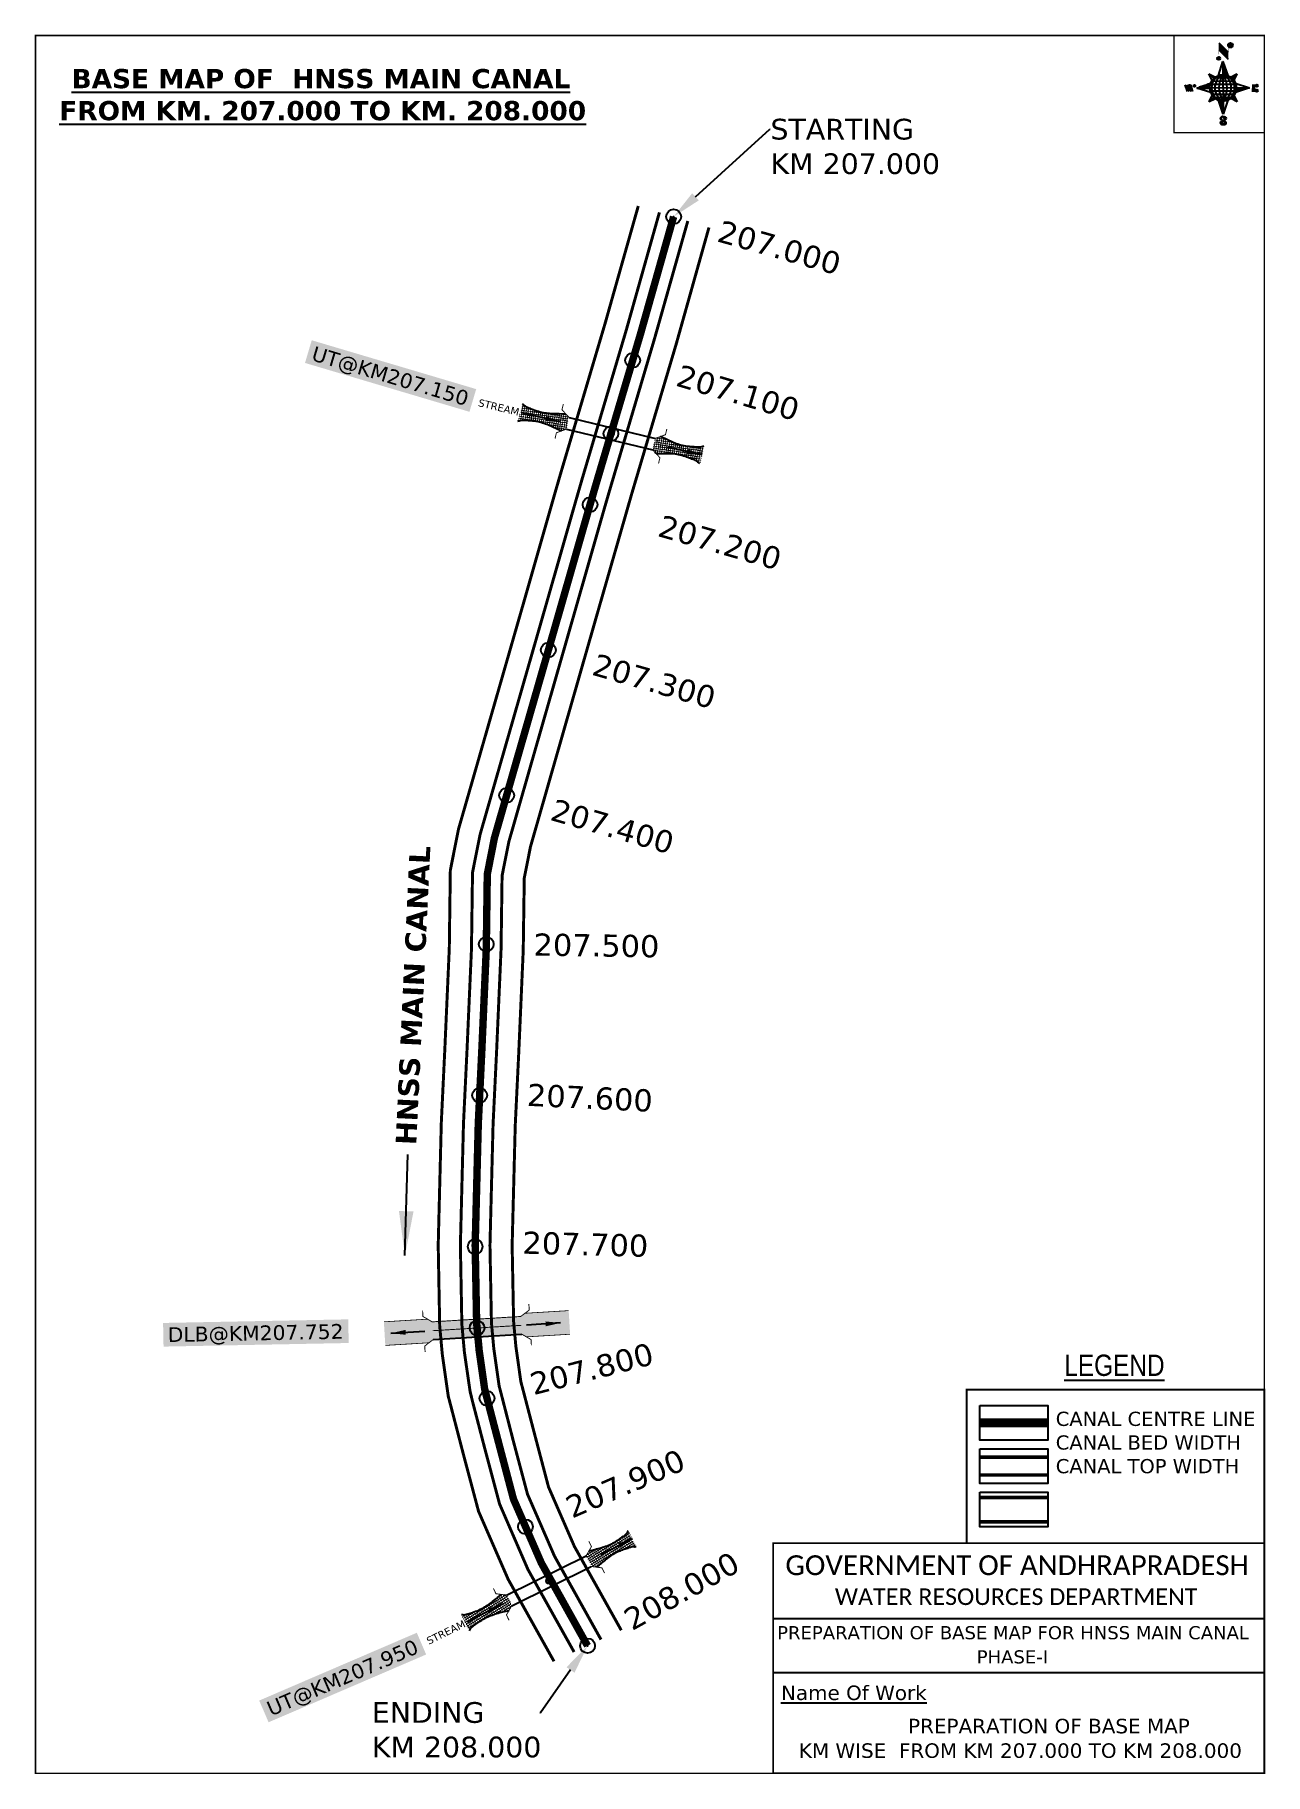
# Model space of a CAD drawing. Header units: inches. Extents: x 741612 to 742444, y 1636376 to 1637552.
import ezdxf
from ezdxf import colors
from ezdxf.entities.mleader import LeaderData, LeaderLine
from ezdxf.enums import TextEntityAlignment as Align
from ezdxf.math import Vec2, Vec3

# ---------------------------------------------------------------- set-up
doc = ezdxf.new("R2010")
doc.units = ezdxf.units.IN
doc.header["$MEASUREMENT"] = 0
doc.header["$PDMODE"] = 32
doc.header["$PDSIZE"] = 10
doc.linetypes.add('ACAD_ISO02W100', pattern=[15, 12, -3])
doc.linetypes.add('HIDDEN2', pattern=[0.1875, 0.125, -0.0625])
for name, color, linetype in [('AQUADUCT', 1, 'Continuous'), ('bord', 1, 'Continuous'), ('CANAL1', 1, 'Continuous'), ('CSMark', 72, 'Continuous'), ('DCBMS', 232, 'Continuous'), ('PAGE', 7, 'Continuous'), ('STRUCTURE', 5, 'Continuous'), ('TEXT', 7, 'Continuous')]:
    doc.layers.add(name, color=color, linetype=linetype)
doc.styles.add('ARIALN', font='ARIALN_1.TTF')
doc.styles.get("Standard").update_dxf_attribs({"font": 'verdana_0.ttf'})
doc.dimstyles.get("Standard").update_dxf_attribs({"dimtxt": 0.18, "dimasz": 0.18, "dimexe": 0.18, "dimexo": 0.0625, "dimgap": 0.09, "dimtad": 0, "dimtih": 1, "dimtoh": 1, "dimdec": 4, "dimzin": 0, "dimdsep": 46, "dimtxsty": 'Standard', "dimcen": 0.09, "dimadec": 0, "dimazin": 0, "dimtfac": 1, "dimtdec": 4, "dimtofl": 0, "dimtmove": 0, "dimatfit": 3, "dimfxl": 0, "dimtolj": 1, "dimtzin": 0, "dimarcsym": 0})
pattern_1 = [(267.297113149, (-8720374.938, 50637915.138), (10.5367255337, -0.497431438), [])]
pattern_2 = [(357.297113149, (-8720374.938, 50637915.138), (0.497431438, 10.5367255337), [])]

# ---------------------------------------------------------------- blocks, each defined once
blk = doc.blocks.new('*X16')
at = {"color": 0, "linetype": 'Continuous'}
for p, q in [((6321.6, 240.5), (6322.3, 241.2)), ((6321.6, 240.3), (6322.3, 241)), ((6321.6, 240.1), (6322.3, 240.8)), ((6321.6, 239.9), (6322.4, 240.7)), ((6321.6, 239.8), (6322.4, 240.6)), ((6321.6, 239.6), (6322.5, 240.5)), ((6321.6, 239.4), (6322.5, 240.3)), ((6321.6, 239.2), (6322.6, 240.2)), ((6321.7, 239.1), (6322.6, 240.1)), ((6321.8, 240.8), (6322.4, 241.4)), ((6321.8, 239), (6322.7, 240)), ((6321.8, 239), (6322.8, 239.9)), ((6321.9, 238.9), (6322.9, 239.8)), ((6322, 238.8), (6323, 239.7)), ((6322.1, 241.3), (6322.4, 241.6)), ((6322.1, 238.7), (6323.1, 239.6)), ((6322.2, 238.6), (6323.1, 239.6)), ((6322.3, 238.5), (6323.2, 239.5)), ((6322.4, 238.5), (6323.3, 239.4)), ((6322.5, 238.4), (6323.4, 239.3)), ((6322.7, 238.4), (6323.6, 239.3)), ((6322.8, 238.3), (6323.7, 239.2)), ((6322.9, 238.3), (6323.8, 239.1)), ((6323.1, 238.2), (6323.9, 239.1)), ((6323.2, 238.2), (6324, 239)), ((6323.3, 238.2), (6324.2, 239)), ((6323.5, 238.1), (6324.3, 238.9)), ((6323.7, 238.1), (6324.4, 238.9)), ((6323.8, 238.1), (6324.6, 238.8)), ((6324.1, 238.2), (6324.7, 238.8)), ((6324.3, 238.3), (6324.9, 238.8)), ((6324.6, 238.3), (6325.1, 238.8)), ((6324.8, 238.4), (6325.2, 238.8)), ((6325.1, 238.5), (6325.4, 238.8)), ((6325.4, 238.6), (6325.6, 238.8))]:
    blk.add_line(p, q, dxfattribs=at)
blk = doc.blocks.new('*X15')
at = {"color": 0, "linetype": 'Continuous'}
for p, q in [((6324.4, 240.3), (6324.5, 240.4)), ((6324.6, 240.3), (6324.8, 240.5)), ((6324.7, 240.2), (6325, 240.5)), ((6324.8, 240.2), (6325.2, 240.6)), ((6325, 240.1), (6325.5, 240.6)), ((6325.1, 240.1), (6325.6, 240.6)), ((6325.2, 240), (6325.8, 240.6)), ((6325.3, 240), (6326, 240.6)), ((6325.4, 239.9), (6326.1, 240.6)), ((6325.5, 239.8), (6326.2, 240.5)), ((6325.6, 239.8), (6326.3, 240.5)), ((6325.7, 239.7), (6326.5, 240.4)), ((6325.9, 239.6), (6326.6, 240.3)), ((6326, 239.5), (6326.7, 240.3)), ((6326, 239.4), (6326.8, 240.2)), ((6326.1, 239.3), (6327, 240.2)), ((6326.2, 239.3), (6327.1, 240.1)), ((6326.3, 239.2), (6327.1, 240)), ((6326.4, 239.1), (6327.2, 239.9)), ((6326.5, 239), (6327.3, 239.8)), ((6326.5, 238.9), (6327.4, 239.7)), ((6326.6, 238.8), (6327.5, 239.6)), ((6326.7, 238.7), (6327.5, 239.5)), ((6326.8, 238.6), (6327.6, 239.4)), ((6326.8, 238.5), (6327.7, 239.3)), ((6326.8, 236.5), (6327.4, 237)), ((6326.9, 238.3), (6327.8, 239.2)), ((6326.9, 238.2), (6327.9, 239.1)), ((6326.9, 236.8), (6327.6, 237.4)), ((6327, 238.1), (6327.8, 239)), ((6327, 237.9), (6327.8, 238.8)), ((6327, 237.8), (6327.8, 238.6)), ((6327, 237.6), (6327.8, 238.4)), ((6327, 237.4), (6327.8, 238.2)), ((6327, 237.3), (6327.8, 238)), ((6327, 237.1), (6327.8, 237.9))]:
    blk.add_line(p, q, dxfattribs=at)
blk = doc.blocks.new('H')
at = {"layer": 'bord', "extrusion": (0.000427885, 0.004792, 0.999988)}
h = blk.add_hatch(dxfattribs=at)
h.set_pattern_fill('LINE', color=8, scale=84.387686, angle=-2.7029, style=0)
h.set_pattern_definition(pattern_2)
h.paths.add_polyline_path([(-492, 786, -0.090992), (-448, 775), (-486, 912)])
h = blk.add_hatch(dxfattribs=at)
h.set_pattern_fill('LINE', color=8, scale=84.387686, angle=-92.7029, style=0)
h.set_pattern_definition(pattern_1)
h.paths.add_polyline_path([(-625, 665, -0.090992), (-615, 710), (-751, 671)])
h = blk.add_hatch(dxfattribs=at)
h.set_pattern_fill('LINE', color=8, scale=84.387686, angle=-2.7029, style=0)
h.set_pattern_definition(pattern_2)
h.paths.add_polyline_path([(-504, 533, -0.090992), (-549, 543), (-510, 406)])
h = blk.add_hatch(dxfattribs=at)
h.set_pattern_fill('LINE', color=8, scale=84.387686, angle=-92.7029, style=0)
h.set_pattern_definition(pattern_1)
h.paths.add_polyline_path([(-246, 647), (-372, 653, -0.090992), (-382, 609)])
for p, q in [((-519, 1020, -1217), (-435, 927, -1216)), ((-516, 1087, -1217), (-432, 994, -1217)), ((-538, 774, -1216), (-487, 906, -1216)), ((-487, 906, -1216), (-493, 780, -1216)), ((-487, 906, -1216), (-448, 769, -1216)), ((-865, 701, -1215), (-847, 638, -1215)), ((-847, 700, -1215), (-829, 637, -1215)), ((-829, 699, -1215), (-811, 636, -1215)), ((-829, 699, -1215), (-811, 698, -1215)), ((-811, 698, -1215), (-794, 635, -1215)), ((-752, 665, -1215), (-615, 704, -1215)), ((-627, 794, -1216), (-567, 760, -1216)), ((-627, 794, -1216), (-584, 747, -1215)), ((-599, 731, -1215), (-627, 794, -1216)), ((-421, 753, -1216), (-359, 781, -1216)), ((-359, 781, -1216), (-405, 739, -1216)), ((-359, 781, -1216), (-392, 721, -1215)), ((-379, 693, -1215), (-246, 641, -1215)), ((-213, 669, -1215), (-217, 601, -1215)), ((-752, 665, -1215), (-625, 659, -1215)), ((-619, 614, -1215), (-752, 665, -1215)), ((-639, 526, -1214), (-606, 585, -1215)), ((-639, 526, -1214), (-593, 568, -1215)), ((-577, 553, -1215), (-639, 526, -1214)), ((-511, 400, -1214), (-549, 537, -1214)), ((-460, 533, -1215), (-511, 400, -1214)), ((-505, 527, -1214), (-511, 400, -1214)), ((-371, 513, -1214), (-431, 546, -1215)), ((-371, 513, -1214), (-414, 560, -1215)), ((-399, 576, -1215), (-371, 513, -1214)), ((-246, 641, -1215), (-383, 603, -1215)), ((-373, 647, -1215), (-246, 641, -1215)), ((-197, 600, -1215), (-194, 668, -1215))]:
    blk.add_line(p, q, dxfattribs=at)
at = {"layer": 'bord', "color": 8, "linetype": 'ByBlock', "extrusion": (0.000427885, 0.004792, 0.999988)}
for p, q in [((-375, 679, -1215), (-620, 691, -1215)), ((-386, 711, -1215), (-605, 722, -1215)), ((-411, 744, -1216), (-578, 752, -1216)), ((-493, 780, -1216), (-505, 527, -1214)), ((-373, 647, -1215), (-625, 659, -1215)), ((-378, 616, -1215), (-623, 628, -1215)), ((-392, 585, -1215), (-611, 595, -1215)), ((-420, 555, -1215), (-587, 562, -1215))]:
    blk.add_line(p, q, dxfattribs=at)
at = {"layer": 'bord', "extrusion": (0.000427885, 0.004792, 0.999988), "elevation": -1212}
for points, const_width in [([(-522, 960), (-516, 1093)], 1.61), ([(-434, 933), (-428, 1066)], 1.61), ([(-870, 707), (-846, 706)], 0.642), ([(-829, 643), (-821, 678)], 0.642), ([(-793, 641), (-782, 694)], 0.642), ([(-223, 676), (-174, 673)], 0.706), ([(-829, 643), (-855, 644)], 0.642), ([(-811, 642), (-784, 641)], 0.642), ([(-177, 605), (-226, 607)], 0.706), ([(-195, 645), (-185, 644)], 0.706)]:
    blk.add_lwpolyline(points, dxfattribs=dict(at, const_width=const_width))
for points, const_width in [([(-414, 1073, 1), (-398, 1058, 1)], 22.3), ([(-530, 950, 1), (-520, 939, 1)], 14.8), ([(-776, 697, 1), (-769, 690, 1)], 8.9), ([(-180, 618, 1), (-173, 611, 1)], 9.79), ([(-178, 667, 1), (-171, 660, 1)], 9.79), ([(-490, 362, 1), (-498, 369, 1)], 11.1), ([(-525, 322, 1), (-533, 329, 1)], 11.1)]:
    blk.add_lwpolyline(points, format="xyb", close=True, dxfattribs=dict(at, const_width=const_width))
for points in [[(-537, 317), (-531, 310), (-520, 307), (-505, 307), (-494, 310), (-486, 318), (-487, 326), (-491, 333), (-494, 336), (-503, 341), (-522, 347), (-530, 352), (-534, 355), (-537, 363), (-537, 373), (-530, 381), (-520, 384), (-504, 384), (-493, 380), (-487, 373)], [(-522, 348), (-526, 354), (-528, 361), (-528, 371), (-526, 375), (-521, 381), (-515, 384)], [(-505, 307), (-499, 312), (-497, 319), (-497, 327), (-501, 335), (-509, 343)]]:
    blk.add_lwpolyline(points, dxfattribs=at)
at = {"layer": 'bord', "extrusion": (0.000427885, 0.004792, 0.999988)}
for centre, radius in [((-406, 1065, -1212), 22.3), ((-525, 944, -1212), 14.8), ((-773, 694, -1212), 8.9), ((-498, 659, -1212), 127), ((-177, 615, -1212), 9.79), ((-174, 663, -1212), 9.79), ((-494, 365, -1212), 11.1), ((-529, 325, -1212), 11.1)]:
    blk.add_circle(centre, radius, dxfattribs=at)
at = {"layer": 'bord', "color": 8, "linetype": 'ByBlock', "extrusion": (0.000427885, 0.004792, 0.999988)}
for centre, radius, start, end in [((-482, 658, -1212), 128, 94.9254, 259.6691), ((-437, 656, -1212), 141, 113.2864, 241.308), ((-316, 651, -1212), 222, 142.5892, 212.0053), ((-560, 662, -1212), 141, 293.2864, 61.308), ((-681, 668, -1212), 222, 322.5892, 32.0053), ((-515, 660, -1212), 128, 274.9254, 79.6691)]:
    blk.add_arc(centre, radius, start, end, dxfattribs=at)
at = {"layer": 'bord', "extrusion": (0.000427885, 0.004792, 0.999988)}
for points in [[(-516, 1093, -1212), (-431, 1000, -1212), (-519, 1026, -1212), (-434, 933, -1212)], [(-864, 707, -1212), (-846, 706, -1212), (-846, 644, -1212), (-829, 643, -1212)], [(-829, 705, -1212), (-811, 704, -1212), (-811, 642, -1212), (-793, 641, -1212)], [(-193, 674, -1212), (-197, 606, -1212), (-213, 675, -1212), (-216, 607, -1212)]]:
    blk.add_solid(points, dxfattribs=at)
at = {"layer": 'bord', "extrusion": (0.000427885, 0.004792, 0.999988), "xscale": 7.977342409717546, "yscale": 7.977342408231451, "zscale": 7.977342408476333, "rotation": 138.0840426661453}
for name, p in [('*X15', (38301, -31929, -1212)), ('*X16', (38314, -31951, -1212))]:
    blk.add_blockref(name, p, dxfattribs=at)
blk = doc.blocks.new('DLB')
at = {"layer": 'STRUCTURE'}
h = blk.add_hatch(dxfattribs=at)
h.set_pattern_fill('DOTS', color=6, scale=20, angle=320.37224793, style=0)
h.paths.add_polyline_path([(769699.5, 1706950), (769699.5, 1706934), (769729.1, 1706934), (769732.1, 1706936), (769792.1, 1706936), (769795.1, 1706934), (769824.7, 1706934), (769824.7, 1706950), (769795.1, 1706950), (769792.1, 1706948), (769732.1, 1706948), (769729.1, 1706950)])
at = {"layer": 'STRUCTURE', "color": 6, "linetype": 'ACAD_ISO02W100', "ltscale": 0.5, "const_width": 0.5}
for points in [[(769699.5, 1706950), (769729.1, 1706950)], [(769795.1, 1706950), (769824.7, 1706950)], [(769699.5, 1706934), (769729.1, 1706934)], [(769795.1, 1706934), (769824.7, 1706934)]]:
    blk.add_lwpolyline(points, dxfattribs=at)
at = {"layer": 'STRUCTURE', "color": 6, "const_width": 0.628}
for points in [[(769726.1, 1706956), (769726.1, 1706952), (769732.1, 1706948), (769792.1, 1706948), (769798.1, 1706952), (769798.1, 1706956)], [(769732.1, 1706942), (769792.1, 1706942)], [(769726.1, 1706928), (769726.1, 1706932), (769732.1, 1706936), (769792.1, 1706936), (769798.1, 1706932), (769798.1, 1706928)]]:
    blk.add_lwpolyline(points, dxfattribs=at)
at = {"layer": 'STRUCTURE', "color": 6}
blk.add_lwpolyline([(769732.1, 1706936), (769792.1, 1706936)], dxfattribs=at)
blk.add_lwpolyline([(769732.1, 1706936), (769792.1, 1706936)], dxfattribs=at)
at = {"layer": 'STRUCTURE', "color": 0}
blk.add_circle((769762.1, 1706942), 1.8, dxfattribs=at)
for points in [[(769703.8, 1706942), (769726.7, 1706942)], [(769818.6, 1706942), (769795.7, 1706942)]]:
    blk.add_leader(points, dimstyle='Standard', override={"dimasz": 10, "dimgap": 0.09, "dimtad": 0}, dxfattribs=at)
blk = doc.blocks.new('UT')
at = {"layer": 'STRUCTURE'}
h = blk.add_hatch(dxfattribs=at)
h.set_pattern_fill('DASH', color=150, scale=8, angle=-39.6278, style=0)
h.set_pattern_definition([(320.372247933, (-4370.464, -6260.8811), (1.40800153113, 0.132407282), [1, -1])])
h.paths.add_polyline_path([(765163, 1700681.9), (765165.6, 1700680.6), (765167.2, 1700680.3), (765169.1, 1700680), (765172.4, 1700679.6), (765176.4, 1700679.3), (765179.5, 1700679.5), (765183.1, 1700679.9), (765187.7, 1700680.9), (765188.9, 1700681.2), (765193.1, 1700682.2), (765196.1, 1700680.2), (765196.1, 1700672.2), (765193.1, 1700670.2), (765190.5, 1700670.8), (765188.1, 1700671.3), (765185.5, 1700671.8), (765183.6, 1700672.1), (765181, 1700672.5), (765180.3, 1700672.5), (765178.5, 1700672.6), (765176.7, 1700672.6), (765174.6, 1700672.5), (765172.5, 1700672.3), (765170.4, 1700672), (765168.5, 1700671.7), (765166.1, 1700671.2), (765165, 1700670.8), (765163, 1700669.7)])
h.paths.add_polyline_path([(765259.1, 1700682.2), (765256.1, 1700680.2), (765256.1, 1700672.2), (765259.1, 1700670.2), (765261.9, 1700671), (765264.4, 1700671.6), (765266.4, 1700672), (765269.1, 1700672.5), (765272.7, 1700673), (765276.1, 1700673.1), (765278.6, 1700672.9), (765281.2, 1700672.7), (765283.9, 1700672.3), (765286.4, 1700671.9), (765288, 1700671.3), (765289.2, 1700670.6), (765289.1, 1700682.7), (765287.6, 1700681.8), (765285.7, 1700681.2), (765283, 1700680.7), (765281.2, 1700680.4), (765276.7, 1700679.9), (765272.7, 1700679.9), (765268.7, 1700680.3), (765264.8, 1700681), (765261.2, 1700681.7)])
at = {"layer": 'STRUCTURE', "color": 150, "const_width": 0.628}
for points in [[(765190.1, 1700688.2), (765190.1, 1700684.2), (765196.1, 1700680.2), (765256.1, 1700680.2), (765262.1, 1700684.2), (765262.1, 1700688.2)], [(765190.1, 1700664.2), (765190.1, 1700668.2), (765196.1, 1700672.2), (765256.1, 1700672.2), (765262.1, 1700668.2), (765262.1, 1700664.2)]]:
    blk.add_lwpolyline(points, dxfattribs=at)
at = {"layer": 'STRUCTURE', "color": 150}
for points in [[(765196.1, 1700680.2), (765256.1, 1700680.2)], [(765196.1, 1700672.2), (765256.1, 1700672.2)], [(765196.1, 1700672.2), (765256.1, 1700672.2)]]:
    blk.add_lwpolyline(points, dxfattribs=at)
at = {"layer": 'STRUCTURE', "color": 0}
blk.add_circle((765226.1, 1700676.2), 1.89, dxfattribs=at)
at = {"layer": 'STRUCTURE', "color": 150}
for points in [[(765163, 1700681.9), (765164.4, 1700681.1), (765167.9, 1700680.2), (765171.2, 1700679.8), (765176.1, 1700679.4), (765184.7, 1700680.3), (765193.1, 1700682.2)], [(765289.1, 1700682.7), (765287.8, 1700681.9), (765284.3, 1700680.9), (765280.9, 1700680.4), (765276.1, 1700679.8), (765267.4, 1700680.5), (765259.1, 1700682.2)], [(765163, 1700669.7), (765164.3, 1700670.6), (765167.8, 1700671.6), (765171.2, 1700672.1), (765176, 1700672.6), (765184.7, 1700672), (765193.1, 1700670.2)], [(765289.2, 1700670.6), (765287.8, 1700671.4), (765284.2, 1700672.3), (765280.9, 1700672.7), (765276.1, 1700673.1), (765267.4, 1700672.2), (765259.1, 1700670.2)]]:
    blk.add_spline(points, degree=3, dxfattribs=at)
at = {"layer": 'STRUCTURE', "color": 0}
blk.add_text('STREAM', height=5, dxfattribs=at).set_placement((765148.2, 1700675.8), align=Align.MIDDLE_CENTER)
for points in [[(765190.9, 1700676), (765164.2, 1700675.8)], [(765289.3, 1700676.7), (765265.4, 1700676.4)]]:
    blk.add_leader(points, dimstyle='Standard', override={"dimasz": 10, "dimgap": 0.09, "dimtad": 0}, dxfattribs=at)

msp = doc.modelspace()

# ---------------------------------------------------------------- linework, layer by layer
at = {"color": 3}
for p in [(742044.4, 1637429.3), (742016.7, 1637332.1), (741987.9, 1637234.6), (741959.7, 1637136.2), (741931.5, 1637037.9), (741917.7, 1636937.3), (741913.2, 1636835.1), (741910.2, 1636732.8), (741918.2, 1636630.2), (741944.2, 1636543.3), (741986.2, 1636462.8)]:
    msp.add_point(p, dxfattribs=at)
at = {"layer": 'CANAL1', "color": 200, "const_width": 2}
for points in [[(742020.5, 1637436.5), (741998, 1637356.9), (741968.1, 1637256), (741963.9, 1637241.5), (741943.3, 1637169.4), (741898.9, 1637015), (741893.4, 1636987.3), (741892.7, 1636934.5), (741889.7, 1636866.7), (741887.3, 1636816.6), (741885.2, 1636733.7), (741886.2, 1636679.3), (741888, 1636659.6), (741892, 1636631.6), (741894, 1636624), (741902.2, 1636592.4), (741912.5, 1636553.7), (741932.5, 1636507.8), (741963.5, 1636452.3)], [(742068.3, 1637422), (742046.1, 1637343), (742016.1, 1637242), (742012, 1637227.7), (741991.3, 1637155.7), (741947.6, 1637003.2), (741943.4, 1636982), (741942.7, 1636933.1), (741939.7, 1636864.4), (741937.3, 1636814.8), (741935.2, 1636733.5), (741936.2, 1636682.1), (741937.7, 1636665.5), (741941.1, 1636641.4), (741942.4, 1636636.5), (741950.6, 1636605.1), (741959.8, 1636570.2), (741977.3, 1636530), (742009, 1636473.3)]]:
    msp.add_lwpolyline(points, dxfattribs=at)
at = {"layer": 'CANAL1', "color": 5, "const_width": 2}
for points in [[(742034.8, 1637432.2), (742012.4, 1637352.7), (741982.5, 1637251.8), (741978.3, 1637237.3), (741957.7, 1637165.3), (741913.5, 1637011.4), (741908.4, 1636985.7), (741907.7, 1636934.1), (741904.7, 1636866), (741902.3, 1636816.1), (741900.2, 1636733.7), (741901.2, 1636680.2), (741902.9, 1636661.4), (741906.8, 1636634.6), (741908.5, 1636627.7), (741916.7, 1636596.2), (741926.7, 1636558.7), (741945.9, 1636514.4), (741977.1, 1636458.6)], [(741995.3, 1636467), (741963.9, 1636523.3), (741945.6, 1636565.3), (741936, 1636601.3), (741927.9, 1636632.8), (741926.4, 1636638.5), (741922.8, 1636663.7), (741921.2, 1636681.3), (741920.2, 1636733.6), (741922.3, 1636815.3), (741924.7, 1636865.1), (741927.7, 1636933.5), (741928.4, 1636983.6), (741933, 1637006.7), (741976.9, 1637159.8), (741997.5, 1637231.8), (742001.7, 1637246.2), (742031.6, 1637347.2), (742054, 1637426.4)]]:
    msp.add_lwpolyline(points, dxfattribs=at)
at = {"layer": 'CANAL1', "color": 1, "linetype": 'HIDDEN2', "ltscale": 100, "const_width": 5}
msp.add_lwpolyline([(742044.4, 1637429.3), (742022, 1637350), (741992.1, 1637249), (741987.9, 1637234.6), (741967.3, 1637162.6), (741923.2, 1637009.1), (741918.4, 1636984.6), (741917.7, 1636933.8), (741914.7, 1636865.5), (741912.3, 1636815.7), (741910.2, 1636733.6), (741911.2, 1636680.7), (741912.9, 1636662.6), (741916.6, 1636636.5), (741918.2, 1636630.2), (741926.4, 1636598.8), (741936.1, 1636562), (741954.9, 1636518.9), (741986.2, 1636462.8)], dxfattribs=at)
at = {"layer": 'CANAL1', "color": 1, "linetype": 'HIDDEN2', "ltscale": 100, "const_width": 6, "elevation": -0.4}
msp.add_lwpolyline([(742297.4, 1636613.6), (742251.4, 1636613.6)], dxfattribs=at)
at = {"layer": 'CANAL1', "color": 5, "const_width": 2.4, "elevation": -0.4}
for points in [[(742297.4, 1636590.3), (742251.4, 1636590.3)], [(742297.4, 1636578.3), (742251.4, 1636578.3)]]:
    msp.add_lwpolyline(points, dxfattribs=at)
at = {"layer": 'CANAL1', "color": 200, "const_width": 2.4, "elevation": -0.4}
for points in [[(742297.4, 1636563.1), (742251.4, 1636563.1)], [(742297.4, 1636546.6), (742251.4, 1636546.6)]]:
    msp.add_lwpolyline(points, dxfattribs=at)
at = {"layer": 'PAGE', "const_width": 1}
msp.add_lwpolyline([(741612.9, 1637551.8), (741612.9, 1636376.6), (742443.9, 1636376.6), (742443.9, 1637551.8), (741612.9, 1637551.8)], dxfattribs=at)
at = {"layer": 'PAGE'}
for points, const_width in [([(742443.9, 1637551.8), (742382.8, 1637551.8), (742382.8, 1637486.1), (742443.9, 1637486.1)], 1), ([(742443.9, 1636532.2), (742242.6, 1636532.2), (742242.6, 1636636), (742443.9, 1636636)], 1.2), ([(742111.7, 1636532.2), (742443.9, 1636532.2), (742443.9, 1636376.6), (742111.7, 1636376.6)], 1.2)]:
    msp.add_lwpolyline(points, close=True, dxfattribs=dict(at, const_width=const_width))
at = {"layer": 'PAGE', "elevation": -0.4}
for points in [[(742251.4, 1636625.3), (742297.4, 1636625.3), (742297.4, 1636601.8), (742251.4, 1636601.8)], [(742251.4, 1636596.1), (742297.4, 1636596.1), (742297.4, 1636572.5), (742251.4, 1636572.5)], [(742251.4, 1636566.8), (742297.4, 1636566.8), (742297.4, 1636543.3), (742251.4, 1636543.3)]]:
    msp.add_lwpolyline(points, close=True, dxfattribs=at)
at = {"layer": 'PAGE'}
for points in [[(742111.7, 1636481.2), (742443.9, 1636481.2)], [(742111.7, 1636444.8), (742443.9, 1636444.8)]]:
    msp.add_lwpolyline(points, dxfattribs=at)
at = {"layer": 'STRUCTURE', "color": 0}
for p in [(742002, 1637282.6), (741911.5, 1636677.8)]:
    msp.add_point(p, dxfattribs=at)

# ---------------------------------------------------------------- block references
at = {"layer": 'AQUADUCT', "color": 1, "xscale": 0.0703495379661093, "yscale": 0.07034953800030053, "zscale": 0.07034953795990817, "rotation": 3.078330607406165}
msp.add_blockref('H', (742453.5, 1637472.4, 85.4), dxfattribs=at)
at = {"layer": 'STRUCTURE', "color": 0}
for name, p, rotation in [('UT', (-400444.8, 163279.2), 346.4475816301342), ('DLB', (76711.7, -113663.4), 3.464660927950761), ('UT', (808307.9, -227217.6), 26.26439974453472)]:
    msp.add_blockref(name, p, dxfattribs=dict(at, rotation=rotation))

# ---------------------------------------------------------------- texts
at = {"layer": 'CANAL1', "color": 1}
msp.add_text('207.200', height=15, rotation=344.015, dxfattribs=at).set_placement((742034.9, 1637220.7), align=Align.MIDDLE_LEFT)
at = {"layer": 'CANAL1', "insert": (741856.3, 1636800.9), "char_height": 14, "width": 205.129, "attachment_point": 1, "rotation": 87.2783}
msp.add_mtext('\\pi0.96322;{\\fVerdana|b1|i0|c0|p34;HNSS MAIN CANAL}', dxfattribs=at)
at = {"layer": 'CSMark', "color": 1}
for s, rotation, p in [('207.000', 344.2582, (742075, 1637420)), ('207.100', 343.4574, (742047.2, 1637322.4)), ('207.300', 343.9874, (741990.4, 1637126.9)), ('207.400', 343.9874, (741962.2, 1637028.7)), ('207.500', 359.1638, (741949.7, 1636937.1)), ('207.600', 357.2487, (741945.3, 1636835.5)), ('207.700', 358.5034, (741942.2, 1636735.5)), ('207.800', 14.5203, (741947.8, 1636639.5)), ('207.900', 23.5071, (741972.7, 1636555.6)), ('208.000', 29.1992, (742012.6, 1636479.2))]:
    msp.add_text(s, height=15, rotation=rotation, dxfattribs=at).set_placement(p, align=Align.MIDDLE_LEFT)
at = {"layer": 'PAGE', "extrusion": (0.000201441, 0.004807, 0.999988), "style": 'ARIALN'}
msp.add_text('%%ULEGEND', height=14.4, rotation=359.9999, dxfattribs=at).set_placement((742342.5, 1636632.9, 8016.6), align=Align.MIDDLE)
at = {"layer": 'PAGE', "extrusion": (0.000201441, 0.004807, 0.999988)}
for s, height, p in [('PREPARATION OF BASE MAP FOR HNSS MAIN CANAL', 8.878, (742114.4, 1636447.6, 8015.7)), ('%%UName Of Work', 9.822, (742117, 1636406.5, 8014.4))]:
    msp.add_text(s, height=height, rotation=359.9999, dxfattribs=at).set_placement(p)
for s, height, p in [('PHASE-I', 8.88, (742273.5, 1636435.7, 8015.7)), ('PREPARATION OF BASE MAP', 9.822, (742298.2, 1636388.9, 8014.4)), ('KM WISE  FROM KM 207.000 TO KM 208.000', 9.822, (742278.9, 1636372.3, 8014.4))]:
    msp.add_text(s, height=height, rotation=359.9999, dxfattribs=at).set_placement(p, align=Align.MIDDLE_CENTER)
at = {"layer": 'PAGE', "extrusion": (0.000201441, 0.004807, 0.999988), "attachment_point": 1, "text_direction": (1, -1e-06, -0.000201)}
for s, insert, char_height, width in [('CANAL CENTRE LINE CANAL BED WIDTH {\\H2.3741x; }CANAL TOP WIDTH{\\H1.9188x; }', (742302.8, 1636621.1, -0.4), 9.6, 168.926), ('\\pi3.5885;{\\fCalibri|b0|i0|c0|p34;\\H1.3333x;GOVERNMENT OF ANDHRAPRADESH\\P\\pi37.073;\\H0.83998x;WATER RESOURCES DEPARTMENT}', (742116.4, 1636524, -1.3), 10.059, 321.276)]:
    msp.add_mtext(s, dxfattribs=dict(at, insert=insert, char_height=char_height, width=width))
at = {"layer": 'STRUCTURE', "color": 5, "char_height": 10, "attachment_point": 1, "bg_fill": 1, "box_fill_scale": 1.3, "bg_fill_color": 7, "bg_fill_true_color": 16777215, "bg_fill_transparency": 4390977}
for s, insert, width, rotation in [('UT@KM207.150', (741801.7, 1637342), 110.013, 343.4574), ('DLB@KM207.752', (741702.2, 1636678.2), 119.234, 1.1103), ('UT@KM207.950', (741768.1, 1636424.2), 110.013, 23.2742)]:
    msp.add_mtext(s, dxfattribs=dict(at, insert=insert, width=width, rotation=rotation))
at = {"layer": 'TEXT', "color": 1, "insert": (741615.5, 1637529.2), "char_height": 13, "width": 379.826, "attachment_point": 1}
msp.add_mtext('\\pi21.755;{\\fVerdana|b1|i0|c0|p34;\\LBASE MAP OF  HNSS MAIN CANAL \\P\\pi13.452;FROM KM. 207.000 TO KM. 208.000}', dxfattribs=at)

# ---------------------------------------------------------------- leaders
at = {"layer": 'CANAL1'}
msp.add_leader([(741862.7, 1636726.7), (741864.7, 1636795)], dimstyle='Standard', override={"dimasz": 30, "dimgap": 0.09, "dimtad": 0}, dxfattribs=at)
at = {"layer": 'DCBMS', "color": 5}
ml = msp.add_multileader_mtext('Standard', dxfattribs=at)
ml.set_content('STARTING\\PKM 207.000', color=5)
ml.set_leader_properties()
ml.build(insert=Vec2(0, 0))
ml.multileader.update_dxf_attribs({"dogleg_length": 0.36, "arrow_head_size": 20})
ctx = ml.context
ctx.base_point, ctx.char_height, ctx.arrow_head_size, ctx.landing_gap_size, ctx.plane_origin = Vec3(742109.8, 1637488.4), 14, 20, 0.09, Vec3(742305.6, 1637538.1)
notes = []
notes.append((ctx, [(1, (1, 1, 0), (742109.4, 1637488.4), (1, 0), 0.36, [(0, [(742044.4, 1637429.3)], 0, [])])]))
ctx.mtext.insert, ctx.mtext.flow_direction = Vec3(742109.9, 1637495.5), 5
ml = msp.add_multileader_mtext('Standard', dxfattribs=at)
ml.set_content('ENDING \\PKM 208.000', color=5)
ml.set_leader_properties()
ml.build(insert=Vec2(0, 0))
ml.multileader.update_dxf_attribs({"dogleg_length": 0.36, "arrow_head_size": 20})
ctx = ml.context
ctx.base_point, ctx.char_height, ctx.arrow_head_size, ctx.landing_gap_size, ctx.plane_origin = Vec3(741840.2, 1636417.5), 14, 20, 0.09, Vec3(741890.2, 1636444.1)
notes.append((ctx, [(0, (1, 1, 0), (741954.3, 1636417.5), (-1, 0), 0.36, [(0, [(741986.2, 1636462.8)], 0, [])])]))
ctx.mtext.insert, ctx.mtext.width, ctx.mtext.flow_direction = Vec3(741840.3, 1636424.7), 116.992, 5
for ctx, leaders in notes:
    for number, flags, end, landing, length, lines in leaders:
        leader = LeaderData()
        leader.index, (leader.has_last_leader_line, leader.has_dogleg_vector, leader.attachment_direction) = number, flags
        leader.last_leader_point, leader.dogleg_vector, leader.dogleg_length = Vec3(end), Vec3(landing), length
        for number, points, colour, breaks in lines:
            line = LeaderLine()
            line.index, line.vertices, line.color, line.breaks = number, Vec3.list(points), colors.encode_raw_color(colour), breaks
            leader.lines.append(line)
        ctx.leaders.append(leader)

doc.saveas('drawing.dxf')
